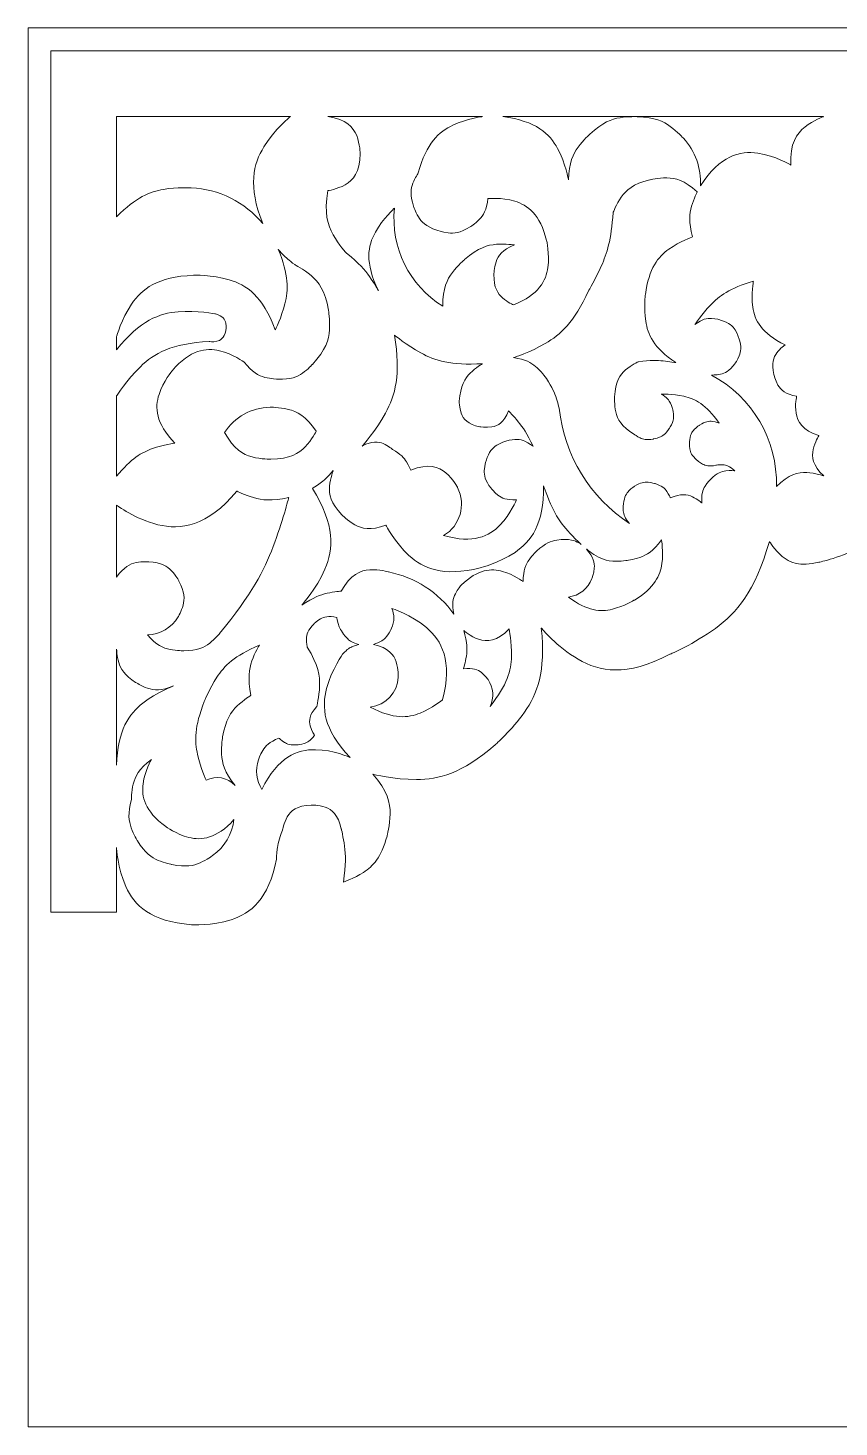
# Model space of a CAD drawing. Header units: millimetres. Extents: x 4883 to 5129, y 4651 to 4911.
# Drawn here: x 4885 to 4955.6, y 4651 to 4773 of the extents above; entities that cross this region are included whole.
import ezdxf

# ---------------------------------------------------------------- set-up
doc = ezdxf.new("R2010")
doc.units = ezdxf.units.MM
doc.header["$MEASUREMENT"] = 0
doc.layers.add('Layer 1', color=18, linetype='Continuous', true_color=0x000000)

msp = doc.modelspace()

# ---------------------------------------------------------------- linework, layer by layer
at = {"layer": 'Layer 1', "color": 1, "lineweight": 9, "true_color": 0xff0000}
for points, knots in [([(4884.97, 4773.02), (4884.97, 4773.02), (5128.97, 4773.02), (5128.97, 4773.02), (5128.97, 4773.02), (5128.97, 4773.02), (5128.97, 4742.52), (5128.97, 4712.02), (5128.97, 4651.02), (5128.97, 4651.02), (5128.97, 4651.02), (5128.97, 4651.02), (5067.97, 4651.02), (5006.97, 4651.02), (4884.97, 4651.02), (4884.97, 4651.02), (4884.97, 4651.02), (4884.97, 4651.02), (4884.97, 4681.52), (4884.97, 4712.02), (4884.97, 4773.02), (4884.97, 4773.02)], [0, 0, 0, 0, 0.142857, 0.142857, 0.142857, 0.285714, 0.285714, 0.285714, 0.428571, 0.428571, 0.428571, 0.571429, 0.571429, 0.571429, 0.714286, 0.714286, 0.714286, 0.857143, 0.857143, 0.857143, 1, 1, 1, 1]), ([(4974.51, 4735.75), (4975.18, 4735.09), (4976.1, 4734.75), (4977.04, 4734.82), (4977.04, 4734.82), (4977.51, 4734.85), (4977.97, 4734.99), (4978.42, 4735.12), (4978.85, 4735.36), (4979.42, 4736.11), (4979.42, 4736.11), (4979.89, 4735.54), (4980.47, 4735.1), (4981.05, 4734.66), (4981.75, 4734.33), (4983.22, 4734.35), (4983.22, 4734.35), (4983.95, 4734.36), (4984.66, 4734.53), (4985.37, 4734.71), (4986.06, 4735.05), (4986.97, 4736.2), (4986.97, 4736.2), (4987.42, 4735.62), (4987.99, 4735.16), (4988.57, 4734.71), (4989.25, 4734.37), (4990.72, 4734.35), (4990.72, 4734.35), (4991.45, 4734.34), (4992.17, 4734.5), (4992.88, 4734.66), (4993.58, 4734.98), (4994.52, 4736.11), (4994.52, 4736.11), (4994.79, 4735.75), (4995.13, 4735.45), (4995.47, 4735.16), (4995.88, 4734.93), (4996.78, 4734.83), (4996.78, 4734.83), (4997.23, 4734.78), (4997.68, 4734.83), (4998.13, 4734.87), (4998.58, 4735.01), (4999.27, 4735.61), (4999.27, 4735.61), (4999.27, 4735.61), (4999.32, 4735.65), (4999.36, 4735.69), (4999.45, 4735.77), (4999.45, 4735.77), (4999.45, 4735.77), (4999.99, 4736.37), (5000.63, 4736.85), (5001.28, 4737.32), (5002.04, 4737.67), (5003.64, 4737.7), (5003.64, 4737.7), (5004.45, 4737.71), (5005.23, 4737.56), (5006.02, 4737.4), (5006.79, 4737.08), (5007.9, 4735.93), (5007.9, 4735.93), (5007.39, 4736.04), (5006.87, 4735.99), (5006.34, 4735.94), (5005.81, 4735.73), (5005.21, 4734.86), (5005.21, 4734.86), (5004.91, 4734.43), (5004.75, 4733.93), (5004.59, 4733.43), (5004.58, 4732.86), (5005.14, 4731.97), (5005.14, 4731.97), (5005.62, 4731.35), (5006.27, 4730.92), (5006.92, 4730.49), (5007.75, 4730.25), (5009.22, 4730.79), (5009.22, 4730.79), (5009.95, 4731.06), (5010.56, 4731.56), (5011.16, 4732.05), (5011.63, 4732.77), (5011.54, 4734.34), (5011.54, 4734.34), (5012.13, 4732.34), (5013.24, 4730.58), (5014.35, 4728.82), (5015.98, 4727.3), (5020.05, 4726.42), (5020.05, 4726.42), (5020.89, 4726.22), (5021.75, 4726.31), (5022.6, 4726.39), (5023.47, 4726.76), (5024.35, 4728.24), (5024.35, 4728.24), (5024.99, 4726.03), (5026.1, 4724.03), (5027.21, 4722.02), (5028.81, 4720.21), (5033.03, 4718.4), (5033.03, 4718.4), (5034.93, 4717.41), (5037.05, 4717.15), (5039.18, 4716.89), (5041.51, 4717.37), (5044.23, 4720.69), (5044.23, 4720.69), (5044.04, 4718.77), (5044.31, 4716.85), (5044.59, 4714.94), (5045.34, 4713.04), (5048.27, 4710.5), (5048.27, 4710.5), (5049.73, 4709.23), (5051.46, 4708.36), (5053.18, 4707.49), (5055.17, 4707.01), (5058.93, 4707.94), (5058.93, 4707.94), (5058.28, 4707.21), (5057.84, 4706.33), (5057.4, 4705.46), (5057.16, 4704.45), (5057.68, 4702.55), (5057.68, 4702.55), (5057.94, 4701.61), (5058.42, 4700.76), (5058.91, 4699.91), (5059.62, 4699.15), (5061.49, 4698.54), (5061.49, 4698.54), (5061.37, 4699.32), (5061.32, 4700.1), (5061.28, 4700.88), (5061.31, 4701.67), (5061.67, 4703.19), (5061.67, 4703.19), (5061.8, 4703.81), (5062.14, 4704.33), (5062.48, 4704.85), (5063.03, 4705.29), (5064.28, 4705.25), (5064.28, 4705.25), (5064.91, 4705.24), (5065.49, 4705), (5066.06, 4704.76), (5066.59, 4704.3), (5066.79, 4703.06), (5066.79, 4703.06), (5066.95, 4702.66), (5067.07, 4702.24), (5067.2, 4701.83), (5067.29, 4701.41), (5067.33, 4700.54), (5067.33, 4700.54), (5067.65, 4698.79), (5068.61, 4697.29), (5069.57, 4695.8), (5071.17, 4694.57), (5074.73, 4694.82), (5074.73, 4694.82), (5076.51, 4694.95), (5078.11, 4695.74), (5079.7, 4696.52), (5081.1, 4697.97), (5081.25, 4701.54), (5081.25, 4701.54), (5081.25, 4701.54), (5081.25, 4700.13), (5081.25, 4698.72), (5081.25, 4695.91), (5081.25, 4695.91), (5081.25, 4695.91), (5081.25, 4695.91), (5082.68, 4695.91), (5084.11, 4695.91), (5086.97, 4695.91), (5086.97, 4695.91), (5086.97, 4695.91), (5086.97, 4695.91), (5086.97, 4714.69), (5086.97, 4733.46), (5086.97, 4771.02), (5086.97, 4771.02), (5086.97, 4771.02), (5086.97, 4771.02), (5036.97, 4771.02), (4986.97, 4771.02), (4886.97, 4771.02), (4886.97, 4771.02), (4886.97, 4771.02), (4886.97, 4771.02), (4886.97, 4752.24), (4886.97, 4733.46), (4886.97, 4695.91), (4886.97, 4695.91), (4886.97, 4695.91), (4886.97, 4695.91), (4888.4, 4695.91), (4889.83, 4695.91), (4892.69, 4695.91), (4892.69, 4695.91), (4892.69, 4695.91), (4892.69, 4695.91), (4892.69, 4697.32), (4892.69, 4698.72), (4892.69, 4701.54), (4892.69, 4701.54), (4892.69, 4701.54), (4892.76, 4699.75), (4893.5, 4698.14), (4894.24, 4696.52), (4895.64, 4695.08), (4899.21, 4694.82), (4899.21, 4694.82), (4900.99, 4694.7), (4902.68, 4695.25), (4904.37, 4695.8), (4905.96, 4697.03), (4906.61, 4700.54), (4906.61, 4700.54), (4906.63, 4700.97), (4906.69, 4701.4), (4906.74, 4701.83), (4906.83, 4702.26), (4907.15, 4703.06), (4907.15, 4703.06), (4907.25, 4703.68), (4907.56, 4704.22), (4907.87, 4704.76), (4908.4, 4705.22), (4909.65, 4705.25), (4909.65, 4705.25), (4910.28, 4705.27), (4910.87, 4705.06), (4911.46, 4704.85), (4912, 4704.42), (4912.27, 4703.19), (4912.27, 4703.19), (4912.45, 4702.43), (4912.55, 4701.66), (4912.66, 4700.88), (4912.69, 4700.09), (4912.45, 4698.54), (4912.45, 4698.54), (4913.38, 4698.85), (4914.21, 4699.38), (4915.03, 4699.91), (4915.74, 4700.66), (4916.26, 4702.55), (4916.26, 4702.55), (4916.51, 4703.5), (4916.53, 4704.48), (4916.54, 4705.46), (4916.3, 4706.47), (4915.01, 4707.94), (4915.01, 4707.94), (4916.89, 4707.48), (4918.82, 4707.48), (4920.76, 4707.49), (4922.74, 4707.96), (4925.67, 4710.5), (4925.67, 4710.5), (4927.13, 4711.77), (4928.24, 4713.36), (4929.34, 4714.94), (4930.1, 4716.84), (4929.7, 4720.69), (4929.7, 4720.69), (4931.07, 4719.03), (4932.92, 4717.96), (4934.76, 4716.89), (4937.1, 4716.41), (4940.91, 4718.4), (4940.91, 4718.4), (4943.02, 4719.3), (4944.87, 4720.66), (4946.72, 4722.02), (4948.31, 4723.82), (4949.58, 4728.24), (4949.58, 4728.24), (4950.02, 4727.5), (4950.68, 4726.94), (4951.34, 4726.39), (4952.21, 4726.02), (4953.89, 4726.42), (4953.89, 4726.42), (4955.92, 4726.87), (4957.76, 4727.84), (4959.59, 4728.82), (4961.22, 4730.34), (4962.39, 4734.34), (4962.39, 4734.34), (4962.35, 4733.56), (4962.56, 4732.81), (4962.78, 4732.05), (4963.25, 4731.33), (4964.72, 4730.79), (4964.72, 4730.79), (4965.45, 4730.52), (4966.24, 4730.5), (4967.02, 4730.49), (4967.84, 4730.72), (4968.79, 4731.97), (4968.79, 4731.97), (4969.07, 4732.42), (4969.21, 4732.92), (4969.34, 4733.43), (4969.33, 4734), (4968.73, 4734.86), (4968.73, 4734.86), (4968.42, 4735.3), (4968.01, 4735.62), (4967.59, 4735.94), (4967.06, 4736.15), (4966.03, 4735.93), (4966.03, 4735.93), (4966.59, 4736.51), (4967.25, 4736.95), (4967.92, 4737.4), (4968.69, 4737.73), (4970.29, 4737.7), (4970.29, 4737.7), (4971.1, 4737.68), (4971.88, 4737.5), (4972.66, 4737.32), (4973.42, 4736.97), (4974.49, 4735.77), (4974.5, 4735.76), (4974.51, 4735.75), (4974.51, 4735.75)], [0, 0, 0, 0, 0.00885, 0.00885, 0.00885, 0.017699, 0.017699, 0.017699, 0.026549, 0.026549, 0.026549, 0.035398, 0.035398, 0.035398, 0.044248, 0.044248, 0.044248, 0.053097, 0.053097, 0.053097, 0.061947, 0.061947, 0.061947, 0.070796, 0.070796, 0.070796, 0.079646, 0.079646, 0.079646, 0.088496, 0.088496, 0.088496, 0.097345, 0.097345, 0.097345, 0.106195, 0.106195, 0.106195, 0.115044, 0.115044, 0.115044, 0.123894, 0.123894, 0.123894, 0.132743, 0.132743, 0.132743, 0.141593, 0.141593, 0.141593, 0.150442, 0.150442, 0.150442, 0.159292, 0.159292, 0.159292, 0.168142, 0.168142, 0.168142, 0.176991, 0.176991, 0.176991, 0.185841, 0.185841, 0.185841, 0.19469, 0.19469, 0.19469, 0.20354, 0.20354, 0.20354, 0.212389, 0.212389, 0.212389, 0.221239, 0.221239, 0.221239, 0.230088, 0.230088, 0.230088, 0.238938, 0.238938, 0.238938, 0.247788, 0.247788, 0.247788, 0.256637, 0.256637, 0.256637, 0.265487, 0.265487, 0.265487, 0.274336, 0.274336, 0.274336, 0.283186, 0.283186, 0.283186, 0.292035, 0.292035, 0.292035, 0.300885, 0.300885, 0.300885, 0.309735, 0.309735, 0.309735, 0.318584, 0.318584, 0.318584, 0.327434, 0.327434, 0.327434, 0.336283, 0.336283, 0.336283, 0.345133, 0.345133, 0.345133, 0.353982, 0.353982, 0.353982, 0.362832, 0.362832, 0.362832, 0.371681, 0.371681, 0.371681, 0.380531, 0.380531, 0.380531, 0.389381, 0.389381, 0.389381, 0.39823, 0.39823, 0.39823, 0.40708, 0.40708, 0.40708, 0.415929, 0.415929, 0.415929, 0.424779, 0.424779, 0.424779, 0.433628, 0.433628, 0.433628, 0.442478, 0.442478, 0.442478, 0.451327, 0.451327, 0.451327, 0.460177, 0.460177, 0.460177, 0.469027, 0.469027, 0.469027, 0.477876, 0.477876, 0.477876, 0.486726, 0.486726, 0.486726, 0.495575, 0.495575, 0.495575, 0.504425, 0.504425, 0.504425, 0.513274, 0.513274, 0.513274, 0.522124, 0.522124, 0.522124, 0.530973, 0.530973, 0.530973, 0.539823, 0.539823, 0.539823, 0.548673, 0.548673, 0.548673, 0.557522, 0.557522, 0.557522, 0.566372, 0.566372, 0.566372, 0.575221, 0.575221, 0.575221, 0.584071, 0.584071, 0.584071, 0.59292, 0.59292, 0.59292, 0.60177, 0.60177, 0.60177, 0.610619, 0.610619, 0.610619, 0.619469, 0.619469, 0.619469, 0.628319, 0.628319, 0.628319, 0.637168, 0.637168, 0.637168, 0.646018, 0.646018, 0.646018, 0.654867, 0.654867, 0.654867, 0.663717, 0.663717, 0.663717, 0.672566, 0.672566, 0.672566, 0.681416, 0.681416, 0.681416, 0.690265, 0.690265, 0.690265, 0.699115, 0.699115, 0.699115, 0.707965, 0.707965, 0.707965, 0.716814, 0.716814, 0.716814, 0.725664, 0.725664, 0.725664, 0.734513, 0.734513, 0.734513, 0.743363, 0.743363, 0.743363, 0.752212, 0.752212, 0.752212, 0.761062, 0.761062, 0.761062, 0.769912, 0.769912, 0.769912, 0.778761, 0.778761, 0.778761, 0.787611, 0.787611, 0.787611, 0.79646, 0.79646, 0.79646, 0.80531, 0.80531, 0.80531, 0.814159, 0.814159, 0.814159, 0.823009, 0.823009, 0.823009, 0.831858, 0.831858, 0.831858, 0.840708, 0.840708, 0.840708, 0.849558, 0.849558, 0.849558, 0.858407, 0.858407, 0.858407, 0.867257, 0.867257, 0.867257, 0.876106, 0.876106, 0.876106, 0.884956, 0.884956, 0.884956, 0.893805, 0.893805, 0.893805, 0.902655, 0.902655, 0.902655, 0.911504, 0.911504, 0.911504, 0.920354, 0.920354, 0.920354, 0.929204, 0.929204, 0.929204, 0.938053, 0.938053, 0.938053, 0.946903, 0.946903, 0.946903, 0.955752, 0.955752, 0.955752, 0.964602, 0.964602, 0.964602, 0.973451, 0.973451, 0.973451, 0.99115, 0.99115, 0.99115, 1, 1, 1, 1]), ([(4905.42, 4755.97), (4903.87, 4757.84), (4901.61, 4758.97), (4899.19, 4759.08), (4899.19, 4759.08), (4897.97, 4759.14), (4896.78, 4758.94), (4895.58, 4758.73), (4894.4, 4758.28), (4892.69, 4756.56), (4892.69, 4756.56), (4892.69, 4756.56), (4892.69, 4758.74), (4892.69, 4760.92), (4892.69, 4765.29), (4892.69, 4765.29), (4892.69, 4765.29), (4892.69, 4765.29), (4896.47, 4765.29), (4900.26, 4765.29), (4907.83, 4765.29), (4907.83, 4765.29), (4907.83, 4765.29), (4906.46, 4764.16), (4905.53, 4762.66), (4904.6, 4761.15), (4904.11, 4759.27), (4905.42, 4755.97)], [0, 0, 0, 0, 0.111111, 0.111111, 0.111111, 0.222222, 0.222222, 0.222222, 0.333333, 0.333333, 0.333333, 0.444444, 0.444444, 0.444444, 0.555556, 0.555556, 0.555556, 0.666667, 0.666667, 0.666667, 0.777778, 0.777778, 0.777778, 0.888889, 0.888889, 0.888889, 1, 1, 1, 1]), ([(4921.11, 4748.76), (4918.19, 4750.57), (4916.56, 4753.88), (4916.9, 4757.3), (4916.9, 4757.3), (4915.89, 4756.4), (4915.24, 4755.21), (4914.58, 4754.03), (4914.3, 4752.56), (4915.5, 4750.13), (4915.5, 4750.13), (4915.14, 4750.75), (4914.73, 4751.34), (4914.31, 4751.92), (4913.84, 4752.47), (4912.73, 4753.37), (4912.73, 4753.37), (4912.05, 4754.11), (4911.56, 4754.98), (4911.07, 4755.85), (4910.77, 4756.86), (4911.09, 4758.83), (4911.09, 4758.83), (4911.9, 4758.94), (4912.6, 4759.34), (4913.31, 4759.74), (4913.91, 4760.43), (4913.91, 4762.06), (4913.91, 4762.06), (4913.91, 4762.87), (4913.61, 4763.63), (4913.31, 4764.38), (4912.71, 4765.07), (4911.1, 4765.29), (4911.1, 4765.29), (4911.1, 4765.29), (4914.47, 4765.29), (4917.83, 4765.29), (4924.57, 4765.29), (4924.57, 4765.29), (4924.57, 4765.29), (4923.23, 4765.11), (4922, 4764.54), (4920.78, 4763.96), (4919.67, 4762.99), (4918.98, 4760.37), (4918.98, 4760.37), (4918.69, 4759.95), (4918.51, 4759.47), (4918.33, 4758.99), (4918.25, 4758.46), (4918.56, 4757.48), (4918.56, 4757.48), (4918.72, 4756.99), (4918.99, 4756.56), (4919.25, 4756.12), (4919.63, 4755.73), (4920.59, 4755.38), (4920.59, 4755.38), (4921.07, 4755.2), (4921.58, 4755.14), (4922.09, 4755.08), (4922.62, 4755.13), (4923.49, 4755.67), (4923.49, 4755.67), (4923.93, 4755.94), (4924.29, 4756.31), (4924.65, 4756.67), (4924.94, 4757.12), (4925.05, 4758.14), (4925.05, 4758.14), (4926.24, 4758.25), (4927.38, 4757.91), (4928.51, 4757.57), (4929.6, 4756.79), (4930.16, 4754.47), (4930.16, 4754.47), (4930.44, 4753.31), (4930.28, 4752.14), (4930.11, 4750.96), (4929.5, 4749.77), (4927.29, 4748.87), (4927.29, 4748.87), (4926.76, 4749.09), (4926.33, 4749.47), (4925.9, 4749.84), (4925.56, 4750.36), (4925.57, 4751.51), (4925.57, 4751.51), (4925.58, 4752.08), (4925.76, 4752.62), (4925.94, 4753.16), (4926.29, 4753.68), (4927.35, 4754.1), (4927.35, 4754.1), (4926.57, 4754.21), (4925.79, 4754.15), (4925.01, 4754.09), (4924.22, 4753.86), (4923.02, 4752.83), (4923.02, 4752.83), (4922.43, 4752.32), (4921.95, 4751.7), (4921.48, 4751.07), (4921.13, 4750.33), (4921.11, 4748.76)], [0, 0, 0, 0, 0.028571, 0.028571, 0.028571, 0.057143, 0.057143, 0.057143, 0.085714, 0.085714, 0.085714, 0.114286, 0.114286, 0.114286, 0.142857, 0.142857, 0.142857, 0.171429, 0.171429, 0.171429, 0.2, 0.2, 0.2, 0.228571, 0.228571, 0.228571, 0.257143, 0.257143, 0.257143, 0.285714, 0.285714, 0.285714, 0.314286, 0.314286, 0.314286, 0.342857, 0.342857, 0.342857, 0.371429, 0.371429, 0.371429, 0.4, 0.4, 0.4, 0.428571, 0.428571, 0.428571, 0.457143, 0.457143, 0.457143, 0.485714, 0.485714, 0.485714, 0.514286, 0.514286, 0.514286, 0.542857, 0.542857, 0.542857, 0.571429, 0.571429, 0.571429, 0.6, 0.6, 0.6, 0.628571, 0.628571, 0.628571, 0.657143, 0.657143, 0.657143, 0.685714, 0.685714, 0.685714, 0.714286, 0.714286, 0.714286, 0.742857, 0.742857, 0.742857, 0.771429, 0.771429, 0.771429, 0.8, 0.8, 0.8, 0.828571, 0.828571, 0.828571, 0.857143, 0.857143, 0.857143, 0.885714, 0.885714, 0.885714, 0.914286, 0.914286, 0.914286, 0.942857, 0.942857, 0.942857, 0.971429, 0.971429, 0.971429, 1, 1, 1, 1]), ([(4943.58, 4759.25), (4943.65, 4760.78), (4943.11, 4762.28), (4942.08, 4763.41), (4942.08, 4763.41), (4941.56, 4763.97), (4940.94, 4764.43), (4940.33, 4764.88), (4939.61, 4765.21), (4938.08, 4765.28), (4938.08, 4765.28), (4937.31, 4765.31), (4936.56, 4765.19), (4935.8, 4765.07), (4935.06, 4764.8), (4933.93, 4763.76), (4933.93, 4763.76), (4933.36, 4763.25), (4932.91, 4762.63), (4932.46, 4762.01), (4932.13, 4761.29), (4932.07, 4759.76), (4932.07, 4759.76), (4931.82, 4761.21), (4931.12, 4762.5), (4930.42, 4763.78), (4929.26, 4764.91), (4926.34, 4765.29), (4926.34, 4765.29), (4926.34, 4765.29), (4933.33, 4765.29), (4940.32, 4765.29), (4954.3, 4765.29), (4954.3, 4765.29), (4954.3, 4765.29), (4953.41, 4764.97), (4952.68, 4764.39), (4951.94, 4763.8), (4951.36, 4762.94), (4951.44, 4761.06), (4951.44, 4761.06), (4950.1, 4761.89), (4948.56, 4762.1), (4947.01, 4762.31), (4945.26, 4761.91), (4943.58, 4759.25)], [0, 0, 0, 0, 0.066667, 0.066667, 0.066667, 0.133333, 0.133333, 0.133333, 0.2, 0.2, 0.2, 0.266667, 0.266667, 0.266667, 0.333333, 0.333333, 0.333333, 0.4, 0.4, 0.4, 0.466667, 0.466667, 0.466667, 0.533333, 0.533333, 0.533333, 0.6, 0.6, 0.6, 0.666667, 0.666667, 0.666667, 0.733333, 0.733333, 0.733333, 0.8, 0.8, 0.8, 0.866667, 0.866667, 0.866667, 0.933333, 0.933333, 0.933333, 1, 1, 1, 1]), ([(4937.4, 4729.81), (4933.94, 4732.05), (4931.69, 4735.74), (4931.26, 4739.85), (4931.26, 4739.85), (4931.13, 4740.37), (4930.96, 4740.88), (4930.78, 4741.38), (4930.55, 4741.88), (4929.92, 4742.75), (4929.92, 4742.75), (4929.59, 4743.16), (4929.19, 4743.5), (4928.8, 4743.84), (4928.33, 4744.11), (4927.29, 4744.27), (4927.29, 4744.27), (4928.74, 4744.74), (4930.05, 4745.51), (4931.37, 4746.27), (4932.55, 4747.33), (4933.82, 4750.1), (4933.82, 4750.1), (4934.44, 4751.14), (4934.93, 4752.25), (4935.42, 4753.35), (4935.79, 4754.52), (4935.96, 4756.93), (4935.96, 4756.93), (4936.22, 4757.64), (4936.66, 4758.26), (4937.09, 4758.88), (4937.69, 4759.41), (4939.15, 4759.77), (4939.15, 4759.77), (4939.88, 4759.95), (4940.64, 4759.94), (4941.39, 4759.93), (4942.17, 4759.74), (4943.29, 4758.74), (4943.29, 4758.74), (4942.99, 4758.13), (4942.8, 4757.47), (4942.61, 4756.82), (4942.54, 4756.12), (4942.87, 4754.79), (4942.87, 4754.79), (4941.77, 4754.41), (4940.82, 4753.73), (4939.88, 4753.05), (4939.08, 4752.08), (4938.77, 4749.76), (4938.77, 4749.76), (4938.62, 4748.6), (4938.8, 4747.45), (4938.97, 4746.3), (4939.48, 4745.15), (4941.41, 4743.83), (4941.41, 4743.83), (4940.87, 4743.93), (4940.33, 4743.98), (4939.78, 4744.04), (4939.24, 4744.05), (4938.16, 4743.91), (4938.16, 4743.91), (4937.55, 4743.63), (4937.05, 4743.2), (4936.55, 4742.76), (4936.16, 4742.17), (4936.08, 4740.84), (4936.08, 4740.84), (4936.05, 4740.18), (4936.19, 4739.54), (4936.34, 4738.89), (4936.67, 4738.26), (4937.81, 4737.57), (4937.81, 4737.57), (4938.04, 4737.39), (4938.31, 4737.27), (4938.57, 4737.15), (4938.87, 4737.07), (4939.44, 4737.17), (4939.44, 4737.17), (4939.73, 4737.22), (4940, 4737.33), (4940.27, 4737.43), (4940.53, 4737.6), (4940.85, 4738.09), (4940.85, 4738.09), (4941.01, 4738.33), (4941.12, 4738.6), (4941.23, 4738.87), (4941.28, 4739.17), (4941.15, 4739.74), (4941.15, 4739.74), (4941.08, 4740.03), (4940.96, 4740.29), (4940.83, 4740.55), (4940.65, 4740.8), (4940.14, 4741.09), (4940.14, 4741.09), (4941.15, 4741.12), (4942.12, 4740.9), (4943.1, 4740.68), (4944.05, 4740.2), (4945.2, 4738.56), (4945.2, 4738.56), (4944.92, 4738.67), (4944.62, 4738.71), (4944.32, 4738.74), (4944.01, 4738.71), (4943.5, 4738.39), (4943.5, 4738.39), (4943.24, 4738.22), (4943.03, 4738.01), (4942.83, 4737.79), (4942.66, 4737.52), (4942.62, 4736.92), (4942.62, 4736.92), (4942.59, 4736.61), (4942.64, 4736.32), (4942.69, 4736.02), (4942.81, 4735.73), (4943.26, 4735.33), (4943.26, 4735.33), (4943.48, 4735.13), (4943.75, 4734.99), (4944.02, 4734.84), (4944.32, 4734.76), (4944.91, 4734.88), (4944.91, 4734.88), (4945.21, 4734.94), (4945.51, 4734.92), (4945.81, 4734.9), (4946.12, 4734.81), (4946.56, 4734.4), (4946.56, 4734.4), (4946.17, 4734.44), (4945.79, 4734.4), (4945.4, 4734.35), (4945.02, 4734.22), (4944.46, 4733.67), (4944.46, 4733.67), (4944.18, 4733.4), (4943.97, 4733.07), (4943.77, 4732.75), (4943.63, 4732.36), (4943.7, 4731.59), (4943.7, 4731.59), (4943.32, 4731.93), (4942.87, 4732.14), (4942.41, 4732.35), (4941.87, 4732.44), (4940.94, 4732.04), (4940.94, 4732.04), (4940.82, 4732.34), (4940.64, 4732.6), (4940.46, 4732.86), (4940.22, 4733.08), (4939.62, 4733.28), (4939.62, 4733.28), (4939.32, 4733.37), (4939.01, 4733.4), (4938.69, 4733.43), (4938.36, 4733.39), (4937.83, 4733.05), (4937.83, 4733.05), (4937.56, 4732.88), (4937.34, 4732.66), (4937.12, 4732.43), (4936.94, 4732.16), (4936.86, 4731.53), (4936.86, 4731.53), (4936.81, 4731.22), (4936.84, 4730.9), (4936.87, 4730.59), (4936.97, 4730.27), (4937.4, 4729.81)], [0, 0, 0, 0, 0.016949, 0.016949, 0.016949, 0.033898, 0.033898, 0.033898, 0.050847, 0.050847, 0.050847, 0.067797, 0.067797, 0.067797, 0.084746, 0.084746, 0.084746, 0.101695, 0.101695, 0.101695, 0.118644, 0.118644, 0.118644, 0.135593, 0.135593, 0.135593, 0.152542, 0.152542, 0.152542, 0.169492, 0.169492, 0.169492, 0.186441, 0.186441, 0.186441, 0.20339, 0.20339, 0.20339, 0.220339, 0.220339, 0.220339, 0.237288, 0.237288, 0.237288, 0.254237, 0.254237, 0.254237, 0.271186, 0.271186, 0.271186, 0.288136, 0.288136, 0.288136, 0.305085, 0.305085, 0.305085, 0.322034, 0.322034, 0.322034, 0.338983, 0.338983, 0.338983, 0.355932, 0.355932, 0.355932, 0.372881, 0.372881, 0.372881, 0.389831, 0.389831, 0.389831, 0.40678, 0.40678, 0.40678, 0.423729, 0.423729, 0.423729, 0.440678, 0.440678, 0.440678, 0.457627, 0.457627, 0.457627, 0.474576, 0.474576, 0.474576, 0.491525, 0.491525, 0.491525, 0.508475, 0.508475, 0.508475, 0.525424, 0.525424, 0.525424, 0.542373, 0.542373, 0.542373, 0.559322, 0.559322, 0.559322, 0.576271, 0.576271, 0.576271, 0.59322, 0.59322, 0.59322, 0.610169, 0.610169, 0.610169, 0.627119, 0.627119, 0.627119, 0.644068, 0.644068, 0.644068, 0.661017, 0.661017, 0.661017, 0.677966, 0.677966, 0.677966, 0.694915, 0.694915, 0.694915, 0.711864, 0.711864, 0.711864, 0.728814, 0.728814, 0.728814, 0.745763, 0.745763, 0.745763, 0.762712, 0.762712, 0.762712, 0.779661, 0.779661, 0.779661, 0.79661, 0.79661, 0.79661, 0.813559, 0.813559, 0.813559, 0.830508, 0.830508, 0.830508, 0.847458, 0.847458, 0.847458, 0.864407, 0.864407, 0.864407, 0.881356, 0.881356, 0.881356, 0.898305, 0.898305, 0.898305, 0.915254, 0.915254, 0.915254, 0.932203, 0.932203, 0.932203, 0.949153, 0.949153, 0.949153, 0.966102, 0.966102, 0.966102, 0.983051, 0.983051, 0.983051, 1, 1, 1, 1]), ([(4892.69, 4733.92), (4892.69, 4733.92), (4892.69, 4740.93), (4892.69, 4740.93), (4892.69, 4740.93), (4893.57, 4742.33), (4894.76, 4743.48), (4895.95, 4744.62), (4897.46, 4745.51), (4900.77, 4745.68), (4900.77, 4745.68), (4901.09, 4745.62), (4901.41, 4745.69), (4901.73, 4745.76), (4902.05, 4745.97), (4902.2, 4746.62), (4902.2, 4746.62), (4902.27, 4746.94), (4902.21, 4747.26), (4902.15, 4747.58), (4901.95, 4747.91), (4901.31, 4748.08), (4901.31, 4748.08), (4899.7, 4748.41), (4898.06, 4748.27), (4896.42, 4748.13), (4894.75, 4747.53), (4892.69, 4744.96), (4892.69, 4744.96), (4892.69, 4744.96), (4892.69, 4745.25), (4892.69, 4745.53), (4892.69, 4746.11), (4892.69, 4746.11), (4892.69, 4746.11), (4893.11, 4747.63), (4894, 4748.94), (4894.88, 4750.24), (4896.24, 4751.32), (4899.4, 4751.45), (4899.4, 4751.45), (4900.98, 4751.51), (4902.49, 4751.06), (4904, 4750.61), (4905.44, 4749.65), (4906.52, 4746.68), (4906.52, 4746.68), (4907.06, 4747.78), (4907.36, 4748.97), (4907.65, 4750.17), (4907.7, 4751.45), (4906.77, 4753.72), (4906.77, 4753.72), (4906.98, 4753.47), (4907.21, 4753.23), (4907.44, 4752.99), (4907.68, 4752.77), (4908.21, 4752.38), (4908.21, 4752.38), (4908.98, 4751.99), (4909.64, 4751.42), (4910.3, 4750.86), (4910.85, 4750.12), (4911.15, 4748.41), (4911.15, 4748.41), (4911.3, 4747.56), (4911.24, 4746.69), (4911.19, 4745.83), (4910.93, 4744.95), (4909.75, 4743.68), (4909.75, 4743.68), (4909.37, 4743.25), (4908.9, 4742.92), (4908.43, 4742.58), (4907.88, 4742.35), (4906.73, 4742.39), (4906.73, 4742.39), (4906.16, 4742.41), (4905.6, 4742.55), (4905.05, 4742.7), (4904.52, 4742.98), (4903.81, 4743.88), (4903.81, 4743.88), (4902.83, 4744.59), (4901.66, 4744.87), (4900.48, 4745.14), (4899.12, 4744.98), (4897.54, 4743.13), (4897.54, 4743.13), (4896.76, 4742.21), (4896.39, 4741.06), (4896.02, 4739.92), (4896.06, 4738.55), (4897.77, 4736.82), (4897.77, 4736.82), (4896.77, 4736.67), (4895.82, 4736.34), (4894.87, 4736), (4893.96, 4735.49), (4892.69, 4733.92)], [0, 0, 0, 0, 0.030303, 0.030303, 0.030303, 0.060606, 0.060606, 0.060606, 0.090909, 0.090909, 0.090909, 0.121212, 0.121212, 0.121212, 0.151515, 0.151515, 0.151515, 0.181818, 0.181818, 0.181818, 0.212121, 0.212121, 0.212121, 0.242424, 0.242424, 0.242424, 0.272727, 0.272727, 0.272727, 0.30303, 0.30303, 0.30303, 0.333333, 0.333333, 0.333333, 0.363636, 0.363636, 0.363636, 0.393939, 0.393939, 0.393939, 0.424242, 0.424242, 0.424242, 0.454545, 0.454545, 0.454545, 0.484848, 0.484848, 0.484848, 0.515152, 0.515152, 0.515152, 0.545455, 0.545455, 0.545455, 0.575758, 0.575758, 0.575758, 0.606061, 0.606061, 0.606061, 0.636364, 0.636364, 0.636364, 0.666667, 0.666667, 0.666667, 0.69697, 0.69697, 0.69697, 0.727273, 0.727273, 0.727273, 0.757576, 0.757576, 0.757576, 0.787879, 0.787879, 0.787879, 0.818182, 0.818182, 0.818182, 0.848485, 0.848485, 0.848485, 0.878788, 0.878788, 0.878788, 0.909091, 0.909091, 0.909091, 0.939394, 0.939394, 0.939394, 0.969697, 0.969697, 0.969697, 1, 1, 1, 1]), ([(4950.19, 4733.03), (4950.29, 4737.08), (4948.1, 4740.84), (4944.53, 4742.75), (4944.53, 4742.75), (4944.93, 4742.74), (4945.31, 4742.82), (4945.7, 4742.91), (4946.08, 4743.1), (4946.56, 4743.73), (4946.56, 4743.73), (4946.8, 4744.05), (4946.95, 4744.42), (4947.1, 4744.79), (4947.17, 4745.2), (4946.92, 4745.96), (4946.92, 4745.96), (4946.8, 4746.34), (4946.59, 4746.68), (4946.38, 4747.02), (4946.08, 4747.31), (4945.32, 4747.55), (4945.32, 4747.55), (4944.93, 4747.67), (4944.54, 4747.69), (4944.14, 4747.71), (4943.73, 4747.64), (4943.09, 4747.15), (4943.09, 4747.15), (4943.69, 4748.06), (4944.44, 4748.85), (4945.19, 4749.64), (4946.1, 4750.31), (4948.18, 4750.94), (4948.18, 4750.94), (4947.96, 4749.81), (4948.13, 4748.67), (4948.3, 4747.53), (4948.86, 4746.39), (4950.94, 4745.38), (4950.94, 4745.38), (4950.53, 4745.08), (4950.23, 4744.69), (4949.93, 4744.29), (4949.74, 4743.78), (4949.96, 4742.8), (4949.96, 4742.8), (4950.07, 4742.32), (4950.32, 4741.88), (4950.57, 4741.45), (4950.96, 4741.08), (4951.95, 4740.9), (4951.95, 4740.9), (4951.78, 4740.17), (4951.91, 4739.43), (4952.03, 4738.68), (4952.45, 4737.94), (4953.89, 4737.47), (4953.89, 4737.47), (4953.53, 4736.91), (4953.39, 4736.26), (4953.25, 4735.61), (4953.34, 4734.87), (4954.31, 4733.95), (4954.31, 4733.95), (4953.59, 4734.21), (4952.83, 4734.25), (4952.07, 4734.29), (4951.27, 4734.11), (4950.19, 4733.03)], [0, 0, 0, 0, 0.043478, 0.043478, 0.043478, 0.086957, 0.086957, 0.086957, 0.130435, 0.130435, 0.130435, 0.173913, 0.173913, 0.173913, 0.217391, 0.217391, 0.217391, 0.26087, 0.26087, 0.26087, 0.304348, 0.304348, 0.304348, 0.347826, 0.347826, 0.347826, 0.391304, 0.391304, 0.391304, 0.434783, 0.434783, 0.434783, 0.478261, 0.478261, 0.478261, 0.521739, 0.521739, 0.521739, 0.565217, 0.565217, 0.565217, 0.608696, 0.608696, 0.608696, 0.652174, 0.652174, 0.652174, 0.695652, 0.695652, 0.695652, 0.73913, 0.73913, 0.73913, 0.782609, 0.782609, 0.782609, 0.826087, 0.826087, 0.826087, 0.869565, 0.869565, 0.869565, 0.913043, 0.913043, 0.913043, 0.956522, 0.956522, 0.956522, 1, 1, 1, 1]), ([(4921.19, 4728.75), (4922.63, 4729.61), (4923.16, 4731.43), (4922.4, 4732.93), (4922.4, 4732.93), (4922.02, 4733.68), (4921.39, 4734.22), (4920.76, 4734.76), (4919.87, 4735.09), (4918.32, 4734.45), (4918.32, 4734.45), (4918.17, 4734.83), (4917.95, 4735.18), (4917.74, 4735.53), (4917.46, 4735.84), (4916.74, 4736.25), (4916.74, 4736.25), (4916.38, 4736.57), (4915.93, 4736.77), (4915.49, 4736.96), (4914.96, 4737.02), (4914.1, 4736.56), (4914.1, 4736.56), (4915.28, 4737.88), (4916.12, 4739.43), (4916.97, 4740.98), (4917.48, 4742.76), (4916.9, 4746.24), (4916.9, 4746.24), (4917.97, 4745.35), (4919.2, 4744.68), (4920.42, 4744.01), (4921.8, 4743.56), (4924.58, 4743.74), (4924.58, 4743.74), (4923.99, 4743.4), (4923.51, 4742.92), (4923.03, 4742.44), (4922.65, 4741.83), (4922.55, 4740.46), (4922.55, 4740.46), (4922.54, 4739.93), (4922.72, 4739.42), (4922.91, 4738.92), (4923.28, 4738.45), (4924.34, 4738.24), (4924.34, 4738.24), (4924.87, 4738.14), (4925.4, 4738.23), (4925.93, 4738.32), (4926.45, 4738.61), (4926.84, 4739.62), (4926.84, 4739.62), (4927.29, 4739.17), (4927.69, 4738.68), (4928.09, 4738.2), (4928.46, 4737.68), (4928.99, 4736.54), (4928.99, 4736.54), (4928.65, 4736.8), (4928.26, 4736.98), (4927.87, 4737.15), (4927.42, 4737.23), (4926.6, 4736.98), (4926.6, 4736.98), (4926.19, 4736.85), (4925.83, 4736.63), (4925.46, 4736.41), (4925.14, 4736.09), (4924.89, 4735.27), (4924.89, 4735.27), (4924.76, 4734.86), (4924.73, 4734.43), (4924.71, 4734), (4924.79, 4733.55), (4925.32, 4732.88), (4925.32, 4732.88), (4925.58, 4732.54), (4925.92, 4732.28), (4926.26, 4732.01), (4926.68, 4731.83), (4927.53, 4731.88), (4927.53, 4731.88), (4927.03, 4730.62), (4926.1, 4729.66), (4925.16, 4728.7), (4923.79, 4728.02), (4921.19, 4728.75)], [0, 0, 0, 0, 0.034483, 0.034483, 0.034483, 0.068966, 0.068966, 0.068966, 0.103448, 0.103448, 0.103448, 0.137931, 0.137931, 0.137931, 0.172414, 0.172414, 0.172414, 0.206897, 0.206897, 0.206897, 0.241379, 0.241379, 0.241379, 0.275862, 0.275862, 0.275862, 0.310345, 0.310345, 0.310345, 0.344828, 0.344828, 0.344828, 0.37931, 0.37931, 0.37931, 0.413793, 0.413793, 0.413793, 0.448276, 0.448276, 0.448276, 0.482759, 0.482759, 0.482759, 0.517241, 0.517241, 0.517241, 0.551724, 0.551724, 0.551724, 0.586207, 0.586207, 0.586207, 0.62069, 0.62069, 0.62069, 0.655172, 0.655172, 0.655172, 0.689655, 0.689655, 0.689655, 0.724138, 0.724138, 0.724138, 0.758621, 0.758621, 0.758621, 0.793103, 0.793103, 0.793103, 0.827586, 0.827586, 0.827586, 0.862069, 0.862069, 0.862069, 0.896552, 0.896552, 0.896552, 0.931034, 0.931034, 0.931034, 0.965517, 0.965517, 0.965517, 1, 1, 1, 1]), ([(4902.1, 4737.73), (4902.97, 4739.09), (4904.46, 4739.92), (4906.06, 4739.94), (4906.06, 4739.94), (4906.87, 4739.96), (4907.65, 4739.76), (4908.43, 4739.57), (4909.18, 4739.18), (4910.09, 4737.85), (4910.09, 4737.85), (4909.7, 4737.11), (4909.13, 4736.5), (4908.56, 4735.9), (4907.8, 4735.43), (4906.13, 4735.41), (4906.13, 4735.41), (4905.3, 4735.4), (4904.49, 4735.61), (4903.69, 4735.83), (4902.92, 4736.28), (4902.1, 4737.73)], [0, 0, 0, 0, 0.142857, 0.142857, 0.142857, 0.285714, 0.285714, 0.285714, 0.428571, 0.428571, 0.428571, 0.571429, 0.571429, 0.571429, 0.714286, 0.714286, 0.714286, 0.857143, 0.857143, 0.857143, 1, 1, 1, 1]), ([(4922.09, 4721.9), (4920.72, 4723.81), (4918.69, 4725.12), (4916.39, 4725.58), (4916.39, 4725.58), (4915.59, 4725.82), (4914.76, 4725.77), (4913.93, 4725.72), (4913.07, 4725.37), (4912.26, 4723.91), (4912.26, 4723.91), (4911.65, 4723.85), (4911.04, 4723.72), (4910.44, 4723.58), (4909.85, 4723.37), (4908.82, 4722.69), (4908.82, 4722.69), (4910.1, 4724.09), (4910.84, 4725.83), (4911.58, 4727.57), (4911.77, 4729.65), (4909.75, 4732.87), (4909.75, 4732.87), (4910.1, 4733.08), (4910.43, 4733.31), (4910.75, 4733.55), (4911.06, 4733.81), (4911.57, 4734.43), (4911.57, 4734.43), (4911.31, 4733.77), (4911.25, 4733.06), (4911.19, 4732.35), (4911.34, 4731.59), (4912.32, 4730.56), (4912.32, 4730.56), (4912.82, 4730.05), (4913.44, 4729.7), (4914.06, 4729.35), (4914.81, 4729.18), (4916.16, 4729.65), (4916.16, 4729.65), (4916.93, 4728.15), (4918.17, 4727.02), (4919.41, 4725.89), (4921.11, 4725.13), (4924.38, 4725.94), (4924.38, 4725.94), (4926.02, 4726.35), (4927.41, 4727.29), (4928.79, 4728.23), (4929.94, 4729.71), (4929.9, 4733.08), (4929.9, 4733.08), (4930.22, 4732.1), (4930.67, 4731.18), (4931.11, 4730.25), (4931.67, 4729.38), (4933.18, 4727.98), (4933.18, 4727.98), (4933.01, 4728.09), (4932.83, 4728.19), (4932.65, 4728.28), (4932.46, 4728.35), (4932.06, 4728.4), (4932.06, 4728.4), (4931.55, 4728.43), (4931.05, 4728.36), (4930.55, 4728.28), (4930.05, 4728.1), (4929.31, 4727.41), (4929.31, 4727.41), (4928.93, 4727.06), (4928.64, 4726.65), (4928.35, 4726.23), (4928.13, 4725.75), (4928.12, 4724.74), (4928.12, 4724.74), (4927.3, 4725.35), (4926.33, 4725.63), (4925.35, 4725.91), (4924.2, 4725.85), (4922.72, 4724.43), (4922.72, 4724.43), (4922.42, 4724.09), (4922.21, 4723.68), (4922, 4723.27), (4921.88, 4722.8), (4922.09, 4721.9)], [0, 0, 0, 0, 0.034483, 0.034483, 0.034483, 0.068966, 0.068966, 0.068966, 0.103448, 0.103448, 0.103448, 0.137931, 0.137931, 0.137931, 0.172414, 0.172414, 0.172414, 0.206897, 0.206897, 0.206897, 0.241379, 0.241379, 0.241379, 0.275862, 0.275862, 0.275862, 0.310345, 0.310345, 0.310345, 0.344828, 0.344828, 0.344828, 0.37931, 0.37931, 0.37931, 0.413793, 0.413793, 0.413793, 0.448276, 0.448276, 0.448276, 0.482759, 0.482759, 0.482759, 0.517241, 0.517241, 0.517241, 0.551724, 0.551724, 0.551724, 0.586207, 0.586207, 0.586207, 0.62069, 0.62069, 0.62069, 0.655172, 0.655172, 0.655172, 0.689655, 0.689655, 0.689655, 0.724138, 0.724138, 0.724138, 0.758621, 0.758621, 0.758621, 0.793103, 0.793103, 0.793103, 0.827586, 0.827586, 0.827586, 0.862069, 0.862069, 0.862069, 0.896552, 0.896552, 0.896552, 0.931034, 0.931034, 0.931034, 0.965517, 0.965517, 0.965517, 1, 1, 1, 1]), ([(4895.37, 4720.09), (4896.48, 4720.12), (4897.5, 4720.72), (4898.06, 4721.67), (4898.06, 4721.67), (4898.34, 4722.15), (4898.48, 4722.69), (4898.63, 4723.22), (4898.64, 4723.81), (4898.12, 4724.79), (4898.12, 4724.79), (4897.86, 4725.28), (4897.48, 4725.68), (4897.1, 4726.09), (4896.6, 4726.4), (4895.5, 4726.47), (4895.5, 4726.47), (4894.94, 4726.5), (4894.4, 4726.39), (4893.86, 4726.28), (4893.33, 4726.03), (4892.69, 4725.12), (4892.69, 4725.12), (4892.69, 4725.12), (4892.69, 4726.69), (4892.69, 4728.26), (4892.69, 4731.4), (4892.69, 4731.4), (4892.69, 4731.4), (4894.32, 4730.18), (4896.29, 4729.7), (4898.26, 4729.23), (4900.56, 4729.49), (4903.17, 4732.63), (4903.17, 4732.63), (4903.87, 4732.28), (4904.62, 4732.06), (4905.37, 4731.84), (4906.16, 4731.74), (4907.69, 4732.06), (4907.69, 4732.06), (4907.13, 4729.89), (4906.33, 4727.79), (4905.54, 4725.7), (4904.51, 4723.67), (4901.66, 4720.21), (4901.66, 4720.21), (4901.27, 4719.74), (4900.8, 4719.37), (4900.32, 4719), (4899.75, 4718.73), (4898.54, 4718.71), (4898.54, 4718.71), (4897.94, 4718.7), (4897.35, 4718.82), (4896.75, 4718.94), (4896.18, 4719.19), (4895.37, 4720.09)], [0, 0, 0, 0, 0.052632, 0.052632, 0.052632, 0.105263, 0.105263, 0.105263, 0.157895, 0.157895, 0.157895, 0.210526, 0.210526, 0.210526, 0.263158, 0.263158, 0.263158, 0.315789, 0.315789, 0.315789, 0.368421, 0.368421, 0.368421, 0.421053, 0.421053, 0.421053, 0.473684, 0.473684, 0.473684, 0.526316, 0.526316, 0.526316, 0.578947, 0.578947, 0.578947, 0.631579, 0.631579, 0.631579, 0.684211, 0.684211, 0.684211, 0.736842, 0.736842, 0.736842, 0.789474, 0.789474, 0.789474, 0.842105, 0.842105, 0.842105, 0.894737, 0.894737, 0.894737, 0.947368, 0.947368, 0.947368, 1, 1, 1, 1]), ([(4932.06, 4723.39), (4932.99, 4723.51), (4933.78, 4724.12), (4934.11, 4725), (4934.11, 4725), (4934.28, 4725.44), (4934.32, 4725.91), (4934.36, 4726.37), (4934.27, 4726.87), (4933.64, 4727.57), (4933.64, 4727.57), (4934.12, 4727.17), (4934.67, 4726.88), (4935.22, 4726.6), (4935.85, 4726.41), (4937.08, 4726.57), (4937.08, 4726.57), (4937.7, 4726.64), (4938.29, 4726.85), (4938.88, 4727.05), (4939.43, 4727.37), (4940.17, 4728.38), (4940.17, 4728.38), (4940.35, 4727.34), (4940.21, 4726.31), (4940.06, 4725.27), (4939.59, 4724.23), (4937.81, 4723.13), (4937.81, 4723.13), (4936.91, 4722.58), (4935.89, 4722.33), (4934.88, 4722.09), (4933.74, 4722.14), (4932.06, 4723.39)], [0, 0, 0, 0, 0.090909, 0.090909, 0.090909, 0.181818, 0.181818, 0.181818, 0.272727, 0.272727, 0.272727, 0.363636, 0.363636, 0.363636, 0.454545, 0.454545, 0.454545, 0.545455, 0.545455, 0.545455, 0.636364, 0.636364, 0.636364, 0.727273, 0.727273, 0.727273, 0.818182, 0.818182, 0.818182, 0.909091, 0.909091, 0.909091, 1, 1, 1, 1]), ([(4905.36, 4706.61), (4904.87, 4707.38), (4904.76, 4708.33), (4905.05, 4709.2), (4905.05, 4709.2), (4905.19, 4709.63), (4905.43, 4710.02), (4905.66, 4710.41), (4905.99, 4710.75), (4906.84, 4711.08), (4906.84, 4711.08), (4907.05, 4710.88), (4907.31, 4710.72), (4907.56, 4710.57), (4907.85, 4710.46), (4908.45, 4710.51), (4908.45, 4710.51), (4908.74, 4710.54), (4909.03, 4710.62), (4909.31, 4710.71), (4909.58, 4710.86), (4909.94, 4711.34), (4909.94, 4711.34), (4909.67, 4711.72), (4909.56, 4712.17), (4909.44, 4712.61), (4909.48, 4713.13), (4910.12, 4713.81), (4910.12, 4713.81), (4910.34, 4714.7), (4910.38, 4715.61), (4910.41, 4716.52), (4910.27, 4717.46), (4909.31, 4719.02), (4909.31, 4719.02), (4909.22, 4719.38), (4909.23, 4719.75), (4909.24, 4720.12), (4909.34, 4720.51), (4909.87, 4721.03), (4909.87, 4721.03), (4910.13, 4721.3), (4910.45, 4721.48), (4910.77, 4721.67), (4911.15, 4721.78), (4911.87, 4721.6), (4911.87, 4721.6), (4911.92, 4721.34), (4911.99, 4721.09), (4912.06, 4720.83), (4912.17, 4720.58), (4912.47, 4720.15), (4912.47, 4720.15), (4912.63, 4719.93), (4912.83, 4719.74), (4913.03, 4719.55), (4913.26, 4719.4), (4913.79, 4719.25), (4913.79, 4719.25), (4913.53, 4719.19), (4913.28, 4719.09), (4913.03, 4718.99), (4912.8, 4718.85), (4912.43, 4718.46), (4912.43, 4718.46), (4911.43, 4717.08), (4910.99, 4715.43), (4910.55, 4713.79), (4910.68, 4711.89), (4913.03, 4709.41), (4913.03, 4709.41), (4911.58, 4710.06), (4910.01, 4710.08), (4908.43, 4710.1), (4906.73, 4709.48), (4905.36, 4706.61)], [0, 0, 0, 0, 0.04, 0.04, 0.04, 0.08, 0.08, 0.08, 0.12, 0.12, 0.12, 0.16, 0.16, 0.16, 0.2, 0.2, 0.2, 0.24, 0.24, 0.24, 0.28, 0.28, 0.28, 0.32, 0.32, 0.32, 0.36, 0.36, 0.36, 0.4, 0.4, 0.4, 0.44, 0.44, 0.44, 0.48, 0.48, 0.48, 0.52, 0.52, 0.52, 0.56, 0.56, 0.56, 0.6, 0.6, 0.6, 0.64, 0.64, 0.64, 0.68, 0.68, 0.68, 0.72, 0.72, 0.72, 0.76, 0.76, 0.76, 0.8, 0.8, 0.8, 0.84, 0.84, 0.84, 0.88, 0.88, 0.88, 0.92, 0.92, 0.92, 0.96, 0.96, 0.96, 1, 1, 1, 1]), ([(4914.8, 4713.79), (4916.14, 4713.96), (4917.17, 4715.07), (4917.23, 4716.41), (4917.23, 4716.41), (4917.26, 4717.09), (4917.05, 4717.73), (4916.84, 4718.36), (4916.39, 4718.96), (4915.07, 4719.26), (4915.07, 4719.26), (4915.39, 4719.36), (4915.69, 4719.51), (4915.98, 4719.67), (4916.25, 4719.89), (4916.55, 4720.48), (4916.55, 4720.48), (4916.71, 4720.78), (4916.79, 4721.1), (4916.88, 4721.42), (4916.9, 4721.77), (4916.68, 4722.4), (4916.68, 4722.4), (4918.36, 4721.87), (4919.69, 4720.73), (4921.02, 4719.59), (4921.99, 4717.84), (4921.09, 4714.43), (4921.09, 4714.43), (4920.2, 4713.7), (4919.14, 4713.27), (4918.08, 4712.84), (4916.84, 4712.72), (4914.8, 4713.79)], [0, 0, 0, 0, 0.090909, 0.090909, 0.090909, 0.181818, 0.181818, 0.181818, 0.272727, 0.272727, 0.272727, 0.363636, 0.363636, 0.363636, 0.454545, 0.454545, 0.454545, 0.545455, 0.545455, 0.545455, 0.636364, 0.636364, 0.636364, 0.727273, 0.727273, 0.727273, 0.818182, 0.818182, 0.818182, 0.909091, 0.909091, 0.909091, 1, 1, 1, 1]), ([(4925.23, 4713.85), (4925.6, 4714.6), (4925.54, 4715.5), (4925.06, 4716.19), (4925.06, 4716.19), (4924.82, 4716.53), (4924.49, 4716.8), (4924.16, 4717.06), (4923.75, 4717.24), (4922.92, 4717.14), (4922.92, 4717.14), (4923.09, 4717.69), (4923.17, 4718.25), (4923.26, 4718.81), (4923.26, 4719.39), (4922.94, 4720.47), (4922.94, 4720.47), (4923.51, 4719.95), (4924.23, 4719.71), (4924.96, 4719.46), (4925.84, 4719.5), (4926.9, 4720.62), (4926.9, 4720.62), (4927.13, 4719.42), (4927.1, 4718.21), (4927.06, 4716.99), (4926.75, 4715.75), (4925.23, 4713.85)], [0, 0, 0, 0, 0.111111, 0.111111, 0.111111, 0.222222, 0.222222, 0.222222, 0.333333, 0.333333, 0.333333, 0.444444, 0.444444, 0.444444, 0.555556, 0.555556, 0.555556, 0.666667, 0.666667, 0.666667, 0.777778, 0.777778, 0.777778, 0.888889, 0.888889, 0.888889, 1, 1, 1, 1]), ([(4903.03, 4706.95), (4902.39, 4707.66), (4901.34, 4707.85), (4900.49, 4707.42), (4900.49, 4707.42), (4900, 4708.5), (4899.74, 4709.67), (4899.49, 4710.83), (4899.46, 4712.06), (4900.33, 4714.28), (4900.33, 4714.28), (4900.77, 4715.39), (4901.42, 4716.39), (4902.07, 4717.38), (4902.94, 4718.27), (4905.13, 4719.2), (4905.13, 4719.2), (4904.74, 4718.54), (4904.48, 4717.82), (4904.23, 4717.1), (4904.1, 4716.32), (4904.4, 4714.82), (4904.4, 4714.82), (4903.75, 4714.43), (4903.2, 4713.9), (4902.65, 4713.37), (4902.2, 4712.7), (4901.93, 4711.2), (4901.93, 4711.2), (4901.8, 4710.44), (4901.84, 4709.68), (4901.87, 4708.91), (4902.07, 4708.14), (4903.03, 4706.95)], [0, 0, 0, 0, 0.090909, 0.090909, 0.090909, 0.181818, 0.181818, 0.181818, 0.272727, 0.272727, 0.272727, 0.363636, 0.363636, 0.363636, 0.454545, 0.454545, 0.454545, 0.545455, 0.545455, 0.545455, 0.636364, 0.636364, 0.636364, 0.727273, 0.727273, 0.727273, 0.818182, 0.818182, 0.818182, 0.909091, 0.909091, 0.909091, 1, 1, 1, 1]), ([(4892.69, 4708.72), (4892.69, 4708.72), (4892.69, 4718.84), (4892.69, 4718.84), (4892.69, 4718.84), (4892.71, 4718.25), (4892.88, 4717.69), (4893.05, 4717.13), (4893.36, 4716.59), (4894.34, 4715.95), (4894.34, 4715.95), (4894.84, 4715.63), (4895.39, 4715.44), (4895.95, 4715.26), (4896.57, 4715.2), (4897.66, 4715.64), (4897.66, 4715.64), (4896.2, 4715.1), (4894.98, 4714.15), (4893.77, 4713.19), (4892.78, 4711.83), (4892.69, 4708.72)], [0, 0, 0, 0, 0.142857, 0.142857, 0.142857, 0.285714, 0.285714, 0.285714, 0.428571, 0.428571, 0.428571, 0.571429, 0.571429, 0.571429, 0.714286, 0.714286, 0.714286, 0.857143, 0.857143, 0.857143, 1, 1, 1, 1]), ([(4902.92, 4703.98), (4902.76, 4702.72), (4902.09, 4701.59), (4901.06, 4700.85), (4901.06, 4700.85), (4900.55, 4700.48), (4899.97, 4700.22), (4899.4, 4699.96), (4898.75, 4699.82), (4897.51, 4700.07), (4897.51, 4700.07), (4896.89, 4700.19), (4896.31, 4700.43), (4895.73, 4700.68), (4895.18, 4701.06), (4894.51, 4702.13), (4894.51, 4702.13), (4894.18, 4702.67), (4893.96, 4703.26), (4893.75, 4703.85), (4893.65, 4704.51), (4893.98, 4705.73), (4893.98, 4705.73), (4893.98, 4706.41), (4894.14, 4707.08), (4894.3, 4707.75), (4894.62, 4708.4), (4895.72, 4709.23), (4895.72, 4709.23), (4895.15, 4708.24), (4895, 4707.11), (4894.85, 4705.99), (4895.12, 4704.73), (4896.97, 4703.38), (4896.97, 4703.38), (4897.89, 4702.71), (4898.99, 4702.43), (4900.1, 4702.16), (4901.38, 4702.29), (4902.92, 4703.98)], [0, 0, 0, 0, 0.076923, 0.076923, 0.076923, 0.153846, 0.153846, 0.153846, 0.230769, 0.230769, 0.230769, 0.307692, 0.307692, 0.307692, 0.384615, 0.384615, 0.384615, 0.461538, 0.461538, 0.461538, 0.538462, 0.538462, 0.538462, 0.615385, 0.615385, 0.615385, 0.692308, 0.692308, 0.692308, 0.769231, 0.769231, 0.769231, 0.846154, 0.846154, 0.846154, 0.923077, 0.923077, 0.923077, 1, 1, 1, 1])]:
    msp.add_open_spline(points, degree=3, knots=knots, dxfattribs=at)

doc.saveas('drawing.dxf')
